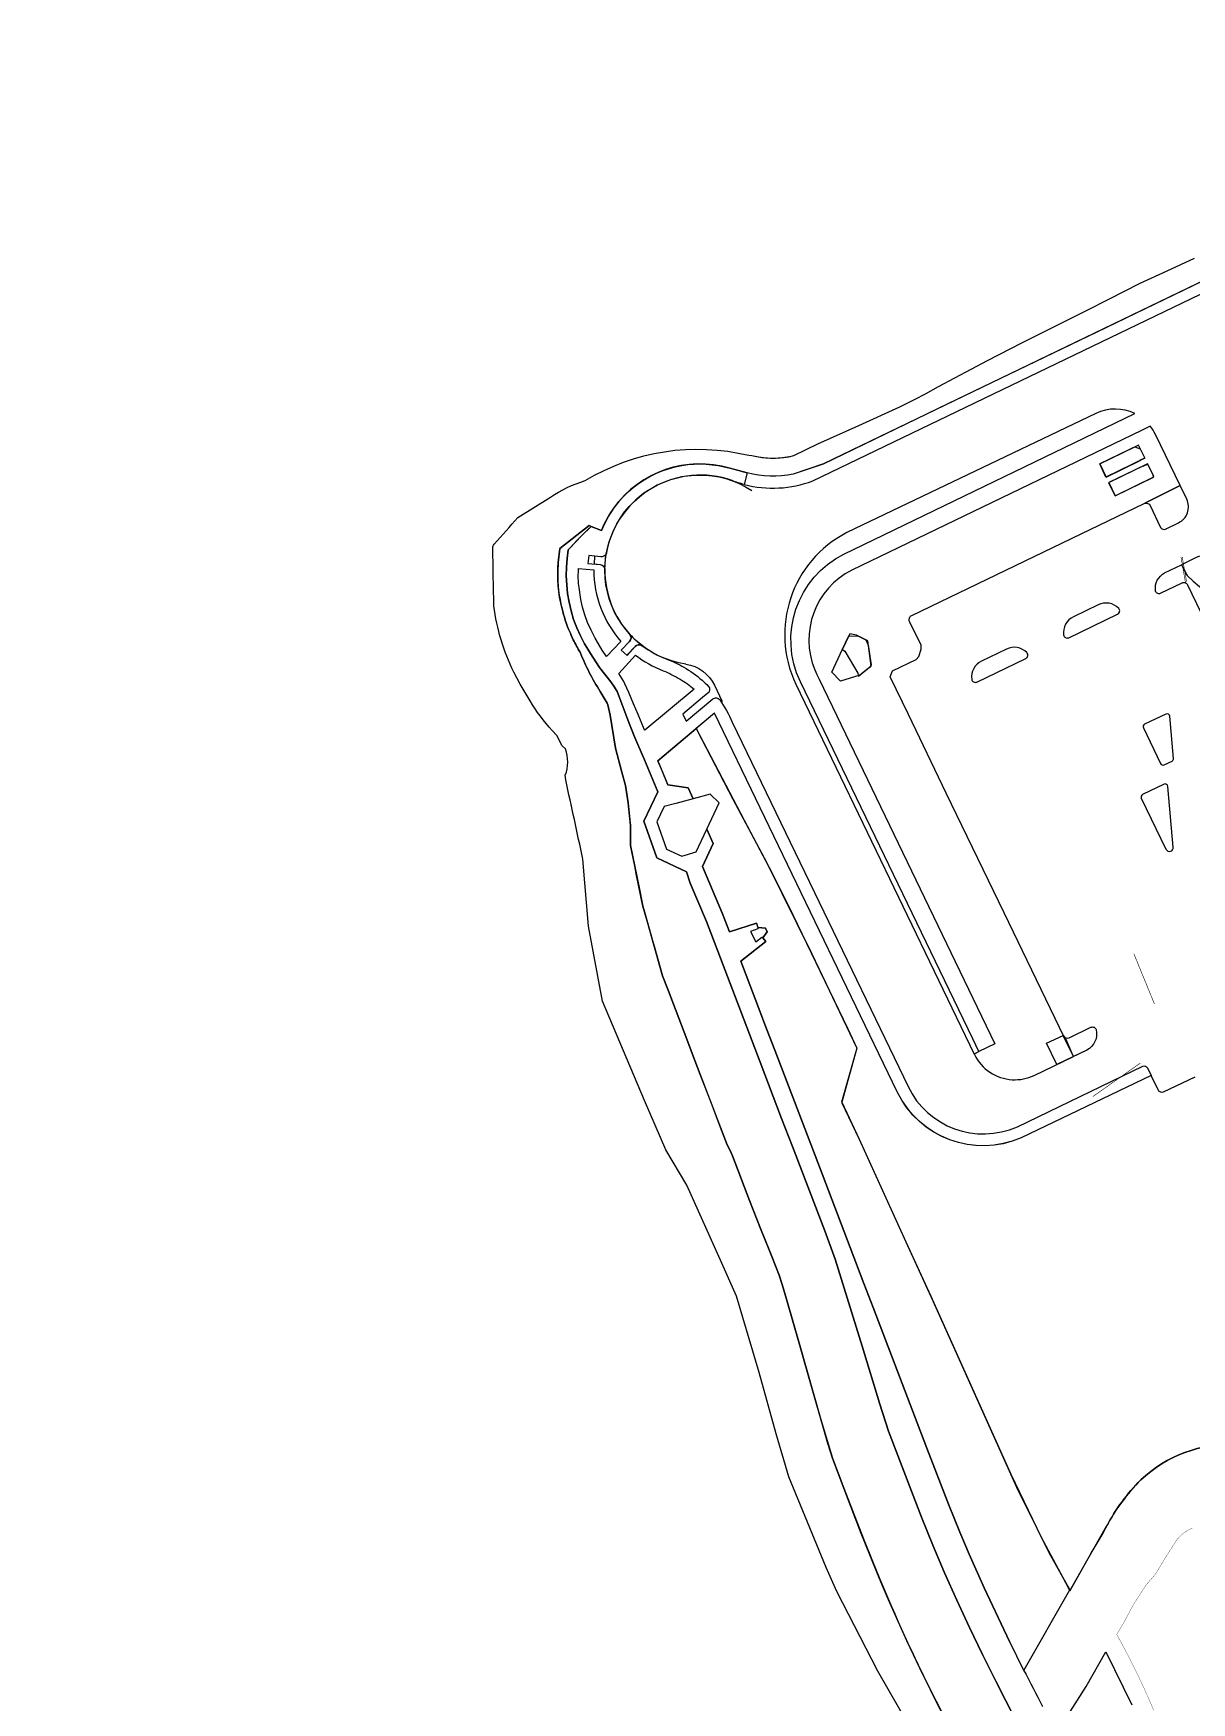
# Model space of a CAD drawing. Header units: millimetres. Extents: x 246416442 to 246896683, y 7418963194 to 7419503218.
# Drawn here: x 246416442 to 246609490, y 7419193822 to 7419472031 of the extents above; entities that cross this region are included whole.
import ezdxf

# ---------------------------------------------------------------- set-up
doc = ezdxf.new("R2010")
doc.units = ezdxf.units.MM
doc.linetypes.add('24523-00-SURVEY$0$PHANTOM', pattern=[2.5, 1.25, -0.25, 0.25, -0.25, 0.25, -0.25])
for name, color, linetype in [('L-EDGE-CONCRETE', 1, 'CONCRETE_EDGE_SHORT'), ('L-Hatch Boundary', 1, 'Continuous'), ('L-ROOT BARRIER', 94, '24523-00-SURVEY$0$PHANTOM')]:
    doc.layers.add(name, color=color, linetype=linetype)
doc.styles.get("Standard").update_dxf_attribs({"font": 'arial.ttf'})
doc.linetypes.add('CONCRETE_EDGE_SHORT', pattern='A,0.5,-0.2,["CE",Standard,S=0.1,R=0,X=-0.05,Y=-0.05],-0.2', length=0.9)

msp = doc.modelspace()

# ---------------------------------------------------------------- linework, layer by layer
at = {"layer": 'L-EDGE-CONCRETE', "linetype": 'CONCRETE_EDGE_SHORT', "ltscale": 25, "const_width": 200, "flags": 128}
msp.add_lwpolyline([(246601691, 7419393733), (246607562, 7419396692)], dxfattribs=at)
at = {"layer": 'L-EDGE-CONCRETE', "linetype": 'CONCRETE_EDGE_SHORT', "ltscale": 15, "const_width": 200, "flags": 128}
msp.add_lwpolyline([(246588503, 7419304510), (246589779, 7419301517)], dxfattribs=at)
at = {"layer": 'L-Hatch Boundary'}
for points in [[(246567714, 7419192432), (246564169, 7419199589), (246562037, 7419204109), (246558965, 7419210957), (246557988, 7419213261), (246557010, 7419215565), (246555127, 7419220208), (246554422, 7419222017), (246552416, 7419227227), (246551519, 7419229570), (246549607, 7419234568), (246548863, 7419236985), (246545451, 7419248848), (246544057, 7419253727), (246541966, 7419261045), (246541269, 7419263485), (246540733, 7419265046), (246539530, 7419268197), (246539070, 7419269305), (246537612, 7419272823), (246535819, 7419277509), (246532968, 7419284956), (246532554, 7419285867), (246532084, 7419286810), (246530983, 7419289687), (246529394, 7419293840), (246527601, 7419298526), (246526704, 7419300869), (246524911, 7419305556), (246523564, 7419309076), (246522222, 7419312585), (246521325, 7419314928), (246519839, 7419320132), (246518777, 7419323871), (246518003, 7419326569), (246516985, 7419331698), (246516673, 7419333234), (246515958, 7419336685), (246515944, 7419340088), (246515596, 7419343765), (246515139, 7419346686), (246514539, 7419348919), (246513463, 7419352898), (246512557, 7419358407), (246512200, 7419360114, 0.02453), (246510934, 7419362334, -0.0457304), (246507566, 7419368876, -0.0152508), (246506430, 7419370964, -0.0000012), (246505777, 7419372402, -0.0410706), (246504559, 7419376131, -0.0827694), (246503910, 7419383864), (246504178, 7419386173), (246509083, 7419389984), (246509402, 7419389860, 0.0188927), (246505593, 7419385949), (246505396, 7419384514), (246505286, 7419383059), (246505262, 7419381598), (246505327, 7419380135), (246505480, 7419378675), (246505722, 7419377223), (246506056, 7419375785), (246506485, 7419374367), (246507007, 7419372977), (246507621, 7419371620), (246508326, 7419370302), (246508711, 7419369659), (246509038, 7419369097), (246509673, 7419368051), (246510826, 7419366345), (246512670, 7419363949), (246513292, 7419363056), (246513722, 7419362344), (246514040, 7419361617), (246515372, 7419358059), (246515821, 7419356890), (246516259, 7419355772), (246516547, 7419355051), (246517186, 7419353505), (246518273, 7419350939), (246519123, 7419348932), (246520527, 7419345621), (246518189, 7419340723), (246518189, 7419340723), (246520340, 7419334645), (246525317, 7419332270), (246525908, 7419330381), (246528608, 7419323987), (246534443, 7419308739), (246537573, 7419300559), (246541159, 7419291187), (246542952, 7419286501), (246548332, 7419272442), (246550085, 7419267736), (246551578, 7419262905), (246554564, 7419253243), (246557550, 7419243581), (246558964, 7419239081), (246563074, 7419228339), (246564484, 7419224720), (246566367, 7419220078), (246568321, 7419215469), (246570347, 7419210895), (246572442, 7419206354), (246574609, 7419201848), (246576847, 7419197376), (246578483, 7419194247), (246580078, 7419191059, -0.0306644)], [(246647704, 7419448289), (246548128, 7419400268), (246543072, 7419398579, -0.1147286), (246535420, 7419398784), (246534915, 7419396849, 0.1550715), (246546348, 7419397449), (246653082, 7419448827, -0.1116136)], [(246638680, 7419443947), (246593665, 7419422239), (246568873, 7419410283), (246553111, 7419402681), (246548059, 7419400245), (246543072, 7419398579, -0.1147286), (246535420, 7419398784), (246532548, 7419399555, 0.3183718), (246513184, 7419392933), (246513184, 7419392933, 0.0496554), (246511129, 7419389167), (246509402, 7419389860), (246509072, 7419389989), (246504178, 7419386175), (246503910, 7419383864), (246503837, 7419382313, 0.066679), (246504559, 7419376129, 0.0410453), (246505777, 7419372402), (246506430, 7419370964, 0.0152533), (246507567, 7419368875, 0.0460053), (246510931, 7419362339, -0.0245864), (246512200, 7419360114), (246512557, 7419358407), (246513463, 7419352898), (246514539, 7419348919), (246515139, 7419346686), (246515596, 7419343765), (246515864, 7419340952), (246515944, 7419340088), (246515958, 7419336685), (246517388, 7419329683), (246518003, 7419326569), (246518273, 7419325628), (246519757, 7419320461), (246519839, 7419320132), (246521325, 7419314928), (246522222, 7419312585), (246523564, 7419309076), (246524911, 7419305556), (246526704, 7419300869), (246527601, 7419298526), (246530983, 7419289687), (246532084, 7419286810), (246532554, 7419285867), (246532968, 7419284956), (246535819, 7419277509), (246537612, 7419272823), (246539070, 7419269305), (246539530, 7419268197), (246540733, 7419265046), (246541269, 7419263485), (246541966, 7419261045), (246544057, 7419253727), (246547686, 7419241027), (246549607, 7419234568), (246551519, 7419229570), (246554774, 7419221113), (246556283, 7419217385), (246557499, 7419214413), (246559458, 7419209842, 0.0174878), (246568734, 7419190505)], [(246564952, 7419185515), (246557175, 7419199079), (246550349, 7419212361), (246548584, 7419216320), (246542337, 7419231436), (246540269, 7419238594), (246537399, 7419248855), (246533615, 7419261551), (246531169, 7419267042), (246525362, 7419280079), (246521883, 7419285957), (246518281, 7419294173), (246511277, 7419310710), (246508952, 7419323241), (246508030, 7419334392, 0.0012051), (246505168, 7419347619), (246505102, 7419348379, 0.1792223), (246505131, 7419352765), (246504561, 7419353285), (246503668, 7419355003), (246502915, 7419355846, -0.0502009), (246499220, 7419360770), (246497580, 7419363586), (246496500, 7419365566, -0.0811686), (246493198, 7419376597, -0.0013855), (246493015, 7419386259, -0.1729771), (246493240, 7419386892, -0.0002629), (246497206, 7419391353), (246502619, 7419394745, -0.0731621), (246508429, 7419397504, -0.1989091), (246535662, 7419401707), (246536177, 7419401687, 0.120044), (246543208, 7419401660), (246547185, 7419403597), (246554036, 7419406693), (246560875, 7419409779), (246563403, 7419411050), (246565123, 7419411981), (246567327, 7419413175), (246575481, 7419417524), (246581172, 7419420438), (246585187, 7419422450), (246585187, 7419422450), (246591881, 7419425775), (246595815, 7419427768), (246600813, 7419430353), (246605429, 7419432467), (246609990, 7419434545)], [(246536177, 7419401687, 0.1147286), (246542471, 7419401518, 0.1147286)], [(246580078, 7419191059), (246578483, 7419194247), (246576847, 7419197376), (246574609, 7419201848), (246572442, 7419206354), (246570347, 7419210895), (246568321, 7419215469), (246566367, 7419220078), (246564484, 7419224720), (246563074, 7419228339), (246558964, 7419239081), (246557550, 7419243581), (246554564, 7419253243), (246551578, 7419262905), (246550085, 7419267736), (246548332, 7419272442), (246542952, 7419286501), (246541159, 7419291187), (246537573, 7419300559), (246534443, 7419308739), (246528608, 7419323987), (246525908, 7419330381), (246525317, 7419332270), (246520340, 7419334645), (246518189, 7419340723), (246520527, 7419345621), (246520134, 7419346548), (246519123, 7419348932), (246518273, 7419350939), (246517186, 7419353505), (246516547, 7419355051), (246516259, 7419355772), (246515821, 7419356890), (246515372, 7419358059), (246514040, 7419361617), (246513722, 7419362344), (246513292, 7419363056), (246512670, 7419363949), (246510826, 7419366345), (246509673, 7419368051), (246509038, 7419369097), (246508711, 7419369659), (246508326, 7419370302), (246507621, 7419371620), (246507007, 7419372977), (246506485, 7419374367), (246506056, 7419375785), (246505722, 7419377223), (246505480, 7419378675), (246505327, 7419380135), (246505262, 7419381598), (246505286, 7419383059), (246505396, 7419384514), (246505593, 7419385949), (246506739, 7419387193), (246507837, 7419388327), (246509402, 7419389860), (246511129, 7419389167, -0.2595837), (246524504, 7419400011, -0.1132753), (246532584, 7419399544), (246535420, 7419398784), (246534915, 7419396849, -0.0270367), (246532902, 7419397494, 0.4607785), (246511959, 7419385486, -0.3858699), (246511049, 7419384797), (246508997, 7419384992), (246508874, 7419383698), (246510920, 7419383503, -0.388261), (246511690, 7419382653, 0.1893679), (246515878, 7419371844, -0.3832633), (246515781, 7419370696), (246514399, 7419369257), (246515389, 7419368351), (246516738, 7419369826, -0.4075589), (246517930, 7419369973, 0.0743177), (246522036, 7419367715, -0.0421237), (246524849, 7419366394, -0.0494705), (246527885, 7419364226, -0.0191549), (246528934, 7419363235, -0.4408688), (246528869, 7419362065), (246527971, 7419361331), (246524684, 7419358564), (246525272, 7419357407), (246529687, 7419361101, -0.4374798), (246530844, 7419360953, -0.0461134), (246532924, 7419357256), (246546639, 7419328816), (246562223, 7419296499, 0.4049475), (246580446, 7419289808), (246601337, 7419299874, -0.3993406), (246602125, 7419299623), (246602754, 7419298320), (246581063, 7419287944, -0.4033119), (246560422, 7419295631), (246529986, 7419358743), (246520498, 7419350806), (246522207, 7419346776), (246525555, 7419346304), (246526391, 7419344458), (246523517, 7419343685), (246521569, 7419343162), (246521569, 7419343162), (246520351, 7419340609), (246521949, 7419336093), (246524502, 7419334875), (246526930, 7419335631), (246528684, 7419339398), (246529772, 7419336996), (246527981, 7419333150), (246531309, 7419325294), (246532468, 7419322266), (246536975, 7419323747), (246537216, 7419323015), (246537208, 7419322771), (246535986, 7419322370), (246536835, 7419320609), (246537862, 7419321416), (246538043, 7419321292), (246538532, 7419320671), (246534339, 7419317374), (246536723, 7419311145), (246538482, 7419306549), (246540275, 7419301863), (246547448, 7419283117), (246552589, 7419269682), (246554882, 7419263688), (246556414, 7419259686), (246565380, 7419236255), (246568987, 7419226892), (246570871, 7419222250), (246572439, 7419218550), (246574897, 7419212963), (246579113, 7419204020), (246581495, 7419199240, -0.0064235), (246584632, 7419193183)], [(246525191, 7419366903, -1.2407811), (246536185, 7419395863)], [(246509887, 7419383601), (246510926, 7419383503, -0.3563301), (246511691, 7419382747, -0.0326003), (246511976, 7419385578, -0.4193107), (246511049, 7419384797), (246509992, 7419384897), (246509887, 7419383601)], [(246607795, 7419383478), (246608576, 7419381988, 0.080685), (246608773, 7419381696, 0.000483)], [(246597333, 7419376204, 0.3220354), (246593942, 7419376798)], [(246597164, 7419375244, 0.5092803), (246597333, 7419376204)], [(246589799, 7419374800, 0.3219726), (246588153, 7419371777)], [(246517867, 7419370022, 0.3819019), (246516738, 7419369826), (246515358, 7419368379), (246514399, 7419369257), (246515781, 7419370696, 0.3827398), (246515879, 7419371843, 0.0425196), (246517867, 7419370022)], [(246588153, 7419371777, 0.5128907), (246589009, 7419371311)], [(246525175, 7419366906, -0.2487665), (246529969, 7419363382), (246531263, 7419360700)], [(246610011, 7419298062), (246604744, 7419295542, -0.3515864), (246603898, 7419295948), (246603898, 7419295948), (246602754, 7419298320), (246581064, 7419287944, -0.4028046), (246560434, 7419295606), (246529986, 7419358743), (246526935, 7419356191), (246526935, 7419356191), (246534911, 7419340923), (246539600, 7419332083), (246542270, 7419326709), (246552186, 7419306147), (246553716, 7419302919), (246551151, 7419293884), (246554066, 7419287712), (246558515, 7419277976), (246561836, 7419270642), (246566006, 7419261551), (246579381, 7419231919), (246583680, 7419222890), (246585717, 7419218851), (246589242, 7419212522), (246592762, 7419218730, 0.0157328), (246595354, 7419223230, -0.0764044), (246601014, 7419230945, -0.1996951), (246616928, 7419236889)], [(246618102, 7419287981), (246617843, 7419236889), (246616928, 7419236889, 0.1996949), (246601014, 7419230945, 0.071488), (246595272, 7419223154), (246589163, 7419212386)]]:
    msp.add_lwpolyline(points, format="xyb", dxfattribs=at)
for points in [[(246572997, 7419304431), (246544292, 7419363956, -0.4090197), (246551521, 7419385259), (246600029, 7419408654, 0.2295995), (246593528, 7419408684), (246552025, 7419388833, 0.4042517), (246543526, 7419363587), (246573272, 7419301904), (246574007, 7419302339)], [(246511973, 7419368175), (246511264, 7419369249), (246510653, 7419370274), (246510083, 7419371257), (246509393, 7419372540), (246508819, 7419373824), (246508348, 7419375094), (246507963, 7419376388), (246507664, 7419377700), (246507383, 7419379689), (246507315, 7419380354), (246507261, 7419381686), (246507273, 7419382351), (246507282, 7419382844), (246509860, 7419382600, 0.1831441), (246514381, 7419370682)], [(246628679, 7419374632), (246628679, 7419372055, 0.1990295), (246628899, 7419371525), (246628679, 7419371305), (246628679, 7419367405), (246622317, 7419367405), (246622309, 7419362920), (246619267, 7419362920, 0.0867252), (246616893, 7419362505), (246613604, 7419361374), (246612326, 7419361998, -0.0480776), (246612472, 7419362087), (246616006, 7419363798, 0.3651659), (246616239, 7419364750), (246608860, 7419380051, 0.4142203), (246607859, 7419380401), (246604274, 7419378672, -0.4828631), (246603465, 7419379161, -0.309079), (246604993, 7419382126), (246604993, 7419382126), (246607795, 7419383478), (246608642, 7419381862, 0.0425956), (246608773, 7419381696, 0.2332045)], [(246518352, 7419355873), (246518269, 7419356069), (246517224, 7419358534), (246516478, 7419360294), (246516083, 7419361225), (246515670, 7419362202), (246515040, 7419363610), (246514850, 7419363996), (246514001, 7419365353), (246516801, 7419368412, 0.0739267), (246521408, 7419365814), (246521408, 7419365814, -0.033099), (246524261, 7419364384), (246524261, 7419364384, -0.0468286), (246526556, 7419362737)], [(246589779, 7419301517), (246588107, 7419304985, 0.4142107), (246589108, 7419304635), (246592717, 7419306375, -0.4718371), (246593558, 7419305987, -0.3575098), (246592000, 7419302588)]]:
    msp.add_lwpolyline(points, format="xyb", close=True, dxfattribs=at)
at = {"layer": 'L-Hatch Boundary', "flags": 128}
for points in [[(246562833, 7419375007), (246591098, 7419388638), (246601563, 7419393685), (246607562, 7419396692), (246603459, 7419405202, 0.0541683), (246602607, 7419406567), (246601134, 7419405857), (246552872, 7419382580, 0.3921777), (246546687, 7419365947), (246547026, 7419365193), (246547395, 7419364426), (246576697, 7419303631), (246574007, 7419302339), (246573272, 7419301904), (246573302, 7419301842, 0.273077), (246579604, 7419297639, 0.1251528), (246583249, 7419298368), (246589779, 7419301517), (246578231, 7419325464), (246568606, 7419345422), (246562301, 7419358497), (246559257, 7419364807), (246559614, 7419365795), (246563565, 7419367700), (246563998, 7419368185), (246564424, 7419369406), (246564387, 7419370055), (246562482, 7419374006, -0.4144622), (246562833, 7419375007)], [(246597333, 7419376204, 0.3220354), (246593942, 7419376798), (246589799, 7419374800, 0.321975), (246588153, 7419371777, 0.51288), (246589009, 7419371311), (246597164, 7419375244, 0.5092803), (246597333, 7419376204)], [(246572841, 7419364392), (246572841, 7419364392, 0.5128907), (246573697, 7419363926), (246581852, 7419367859, 0.5128693), (246582020, 7419368819, 0.3219764), (246578630, 7419369414), (246574486, 7419367416, 0.3219604), (246572841, 7419364392)], [(246604320, 7419350329, 0.4142098), (246604921, 7419350119), (246606226, 7419350748, 0.3122852), (246606478, 7419351194), (246605849, 7419358218, 0.5240567), (246605206, 7419358583), (246601663, 7419356874, 0.4142157), (246601453, 7419356273), (246604320, 7419350329)], [(246605208, 7419336056, 0.8344365), (246606441, 7419336397), (246605534, 7419346519, 0.5240618), (246604891, 7419346885), (246601317, 7419345161, 0.4140905), (246601107, 7419344560), (246605208, 7419336056)]]:
    msp.add_lwpolyline(points, format="xyb", close=True, dxfattribs=at)
for points in [[(246594170, 7419400286), (246600020, 7419403100), (246600932, 7419402790), (246601697, 7419401212), (246595198, 7419398056), (246594170, 7419400286)], [(246595628, 7419397144), (246596731, 7419394970), (246603111, 7419398063), (246603080, 7419398387), (246602154, 7419400315), (246595628, 7419397144)], [(246554165, 7419365044), (246550971, 7419364088), (246549517, 7419365541), (246551273, 7419369297), (246552369, 7419371627), (246553995, 7419371569), (246555217, 7419370940), (246555601, 7419370058), (246556068, 7419366779), (246555801, 7419366358), (246554165, 7419365044)]]:
    msp.add_lwpolyline(points, close=True, dxfattribs=at)
at = {"layer": 'L-Hatch Boundary'}
for points in [[(246595240, 7419398069), (246600906, 7419400822), (246600862, 7419400914), (246601671, 7419401307), (246600754, 7419403196), (246600649, 7419403412), (246594172, 7419400267), (246595240, 7419398069)], [(246601344, 7419399921), (246595676, 7419397169), (246596740, 7419394978), (246603217, 7419398123), (246603113, 7419398339), (246602195, 7419400228), (246601386, 7419399835), (246601344, 7419399921)], [(246553980, 7419364897), (246556091, 7419366594), (246555496, 7419370779), (246553645, 7419371756), (246552527, 7419371962), (246551264, 7419369294), (246551445, 7419369210), (246551717, 7419369083), (246553850, 7419365380), (246553928, 7419365090), (246553980, 7419364897)], [(246526935, 7419356191), (246527149, 7419355747), (246533043, 7419344401), (246538676, 7419333815), (246546180, 7419318602), (246553716, 7419302919), (246551167, 7419293904), (246554066, 7419287712), (246558515, 7419277976), (246561836, 7419270642), (246566346, 7419260796), (246570532, 7419251497), (246580282, 7419229755), (246582565, 7419225128), (246584795, 7419220653), (246588482, 7419213853), (246589158, 7419212571), (246581504, 7419199222), (246579113, 7419204020), (246574897, 7419212963), (246572439, 7419218550), (246570871, 7419222250), (246568987, 7419226892), (246565380, 7419236255), (246556414, 7419259686), (246554882, 7419263688), (246552589, 7419269682), (246547448, 7419283117), (246540275, 7419301863), (246538482, 7419306549), (246536723, 7419311145), (246534339, 7419317374), (246538532, 7419320671), (246538043, 7419321292), (246538731, 7419322302), (246538442, 7419322900), (246537224, 7419322991), (246536975, 7419323747), (246532468, 7419322266), (246531309, 7419325294), (246527981, 7419333150), (246529772, 7419336996), (246528684, 7419339398), (246530723, 7419343778), (246529268, 7419345231), (246526397, 7419344446), (246525555, 7419346304), (246522207, 7419346776), (246521220, 7419349103), (246520498, 7419350806)]]:
    msp.add_lwpolyline(points, close=True, dxfattribs=at)
for points in [[(246607562, 7419396692), (246601691, 7419393733)], [(246593942, 7419376798), (246589799, 7419374800)], [(246589009, 7419371311), (246597164, 7419375244)], [(246537224, 7419322991), (246538442, 7419322900), (246538731, 7419322302), (246538043, 7419321292)], [(246589779, 7419301517), (246588107, 7419304985)], [(246586791, 7419188445), (246591934, 7419196493), (246595184, 7419202297), (246599531, 7419193431)]]:
    msp.add_lwpolyline(points, dxfattribs=at)
at = {"layer": 'L-Hatch Boundary', "transparency": 33554687}
for points in [[(246602565, 7419393336), (246604325, 7419389688, 0.4142131), (246605126, 7419389408), (246607296, 7419390455, 0.414501), (246608671, 7419394393), (246607562, 7419396692), (246601691, 7419393733, -0.3622317), (246602565, 7419393336)], [(246628679, 7419374632), (246628679, 7419376105, 0.414212), (246628080, 7419376705), (246626817, 7419376705, -0.2498416), (246614195, 7419383324), (246614195, 7419383324), (246614195, 7419383324, 0.0112256), (246613820, 7419383870, 0.3553469), (246610246, 7419384661), (246607795, 7419383478), (246608642, 7419381862, 0.0425956), (246608773, 7419381696, 0.234046), (246628703, 7419374641)]]:
    msp.add_lwpolyline(points, format="xyb", close=True, dxfattribs=at)
at = {"layer": 'L-Hatch Boundary', "ltscale": 0.1, "flags": 128}
msp.add_lwpolyline([(246585308, 7419303727), (246588107, 7419304985, 0.4142107), (246589108, 7419304635), (246592717, 7419306375, -0.4718371), (246593558, 7419305987, -0.3575098), (246592000, 7419302588), (246587031, 7419300192), (246585308, 7419303727)], format="xyb", close=True, dxfattribs=at)
at = {"layer": 'L-Hatch Boundary', "const_width": 50, "flags": 128}
msp.add_lwpolyline([(246609624, 7419222913), (246609136, 7419222689), (246608671, 7419222429), (246608232, 7419222133), (246607824, 7419221805), (246607452, 7419221446), (246607118, 7419221061), (246606805, 7419220622), (246606637, 7419220348), (246606421, 7419220008), (246606417, 7419220002), (246604961, 7419217738), (246603552, 7419215347), (246601903, 7419213421), (246599820, 7419210223), (246599484, 7419209585), (246598283, 7419207326), (246598246, 7419207257), (246597003, 7419205186), (246597217, 7419204799), (246598003, 7419203362), (246598298, 7419202813), (246599348, 7419200806), (246600365, 7419198767), (246601342, 7419196708), (246602281, 7419194629), (246603182, 7419192529)], dxfattribs=at)
at = {"layer": 'L-ROOT BARRIER', "ltscale": 7.5, "const_width": 100, "flags": 128}
for points in [[(246607721, 7419384757), (246608454, 7419380581)], [(246607922, 7419384767), (246608651, 7419380615)]]:
    msp.add_lwpolyline(points, dxfattribs=at)
at = {"layer": 'L-ROOT BARRIER', "ltscale": 7.5, "const_width": 100}
for points in [[(246608377, 7419382178), (246608651, 7419380615)], [(246599864, 7419318637), (246603298, 7419310250)], [(246593007, 7419294814), (246600932, 7419300404)]]:
    msp.add_lwpolyline(points, dxfattribs=at)

doc.saveas('drawing.dxf')
